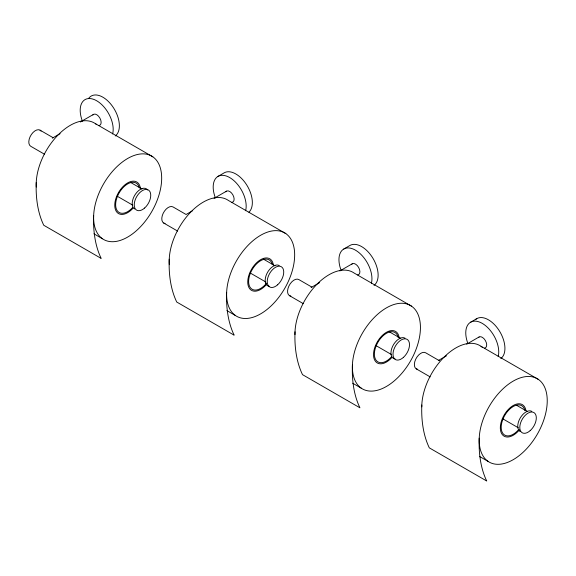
<?xml version="1.0" encoding="UTF-8"?>
<svg xmlns="http://www.w3.org/2000/svg" width="576" height="576" viewBox="0 0 576 576"><rect width="100%" height="100%" fill="white"/><g stroke="black" fill="none" stroke-linecap="round" stroke-linejoin="round"><path stroke-width="0.86" d="M52.322 138.161L60.098 133.675M80.323 121.997L93.542 114.365M218.016 176.4L224.201 172.829A23.328 13.471 60 0 1 246.737 184.99A23.328 13.471 60 0 1 248.947 212.177M192.312 210.902L186.091 214.495L173.023 206.935A9.31 5.371 -60 0 0 163.145 213.379A9.31 5.371 -60 0 0 165.082 223.474M214.085 198.331L226.526 191.146M343.786 249.012L349.97 245.441A23.328 13.471 60 0 1 372.917 258.257A23.328 13.471 60 0 1 374.033 285.365M311.083 287.554L319.637 282.614M339.862 270.943L352.303 263.758M470.592 322.222L476.777 318.65M438.66 360.317L446.443 355.824M466.661 344.153L479.102 336.967M95.429 123.682L152.834 156.823A48.125 27.785 -60 0 1 134.878 232.013A48.125 27.785 -60 0 1 95.234 204.53A48.125 27.785 -60 0 1 152.834 156.823M285.818 233.604A48.125 27.785 -60 0 0 228.226 281.311A48.125 27.785 -60 0 0 267.862 308.794A48.125 27.785 -60 0 0 285.818 233.604L228.413 200.462A48.125 27.785 -60 0 0 189.468 213.437A48.125 27.785 -60 0 0 169.358 264.715M411.595 306.216A48.125 27.785 -60 0 0 353.995 353.923A48.125 27.785 -60 0 0 393.631 381.406A48.125 27.785 -60 0 0 411.595 306.216L354.182 273.074A48.125 27.785 -60 0 0 316.368 284.854A48.125 27.785 -60 0 0 294.984 334.598M480.989 346.284L538.394 379.426A48.125 27.785 -60 0 1 520.438 454.615A48.125 27.785 -60 0 1 480.802 427.133A48.125 27.785 -60 0 1 538.394 379.426M40.039 130.154L53.165 137.729M130.414 182.333L141.998 189.022M263.398 259.106L274.982 265.802M311.926 287.129L298.793 279.547A9.31 5.371 -60 0 0 288.922 285.991A9.31 5.371 -60 0 0 290.851 296.086M389.167 331.726L400.759 338.414M439.502 360.778L425.599 352.757A9.31 5.371 -60 0 0 415.721 359.201A9.31 5.371 -60 0 0 417.65 369.295M516.744 405.374L527.558 411.624M44.633 154.303L30.73 146.275A9.31 5.371 -60 0 1 31.378 134.496A9.31 5.371 -60 0 1 41.083 131.119M117.238 196.222L132.689 205.142M163.714 223.056L177.617 231.077M250.229 273.002L265.68 281.923M289.49 295.668L303.386 303.696M375.998 345.614L391.45 354.535M416.29 368.878L430.193 376.906M502.805 418.824L518.249 427.745M93.931 233.827L102.463 238.752M226.915 310.608L235.454 315.533M352.692 383.22L361.224 388.145M479.491 456.43L488.023 461.354M520.164 431.568A11.664 6.732 -60 0 1 520.164 418.097A11.664 6.732 -60 0 1 531.828 411.365M475.351 319.702A23.328 13.471 60 0 1 498.902 330.17A23.328 13.471 60 0 1 500.839 358.574M467.971 343.699A23.328 13.471 60 0 1 480.103 322.294A23.328 13.471 60 0 1 498.182 356.551M478.397 337.622A6.3 3.636 60 0 1 485.402 340.603A6.3 3.636 60 0 1 484.481 348.163M518.134 430.2A16.985 9.806 -60 0 1 501.955 431.734A16.985 9.806 -60 0 1 509.76 409.097A16.985 9.806 -60 0 1 524.916 410.53M519.494 429.761A18.23 10.526 -60 0 1 501.307 432.972A18.23 10.526 -60 0 1 509.688 408.11A18.23 10.526 -60 0 1 525.931 410.666M479.218 438.142A129.24 74.621 -60 0 0 486.727 481.01L429.322 447.862A129.24 74.621 -60 0 1 421.812 404.993M421.776 406.879A48.125 27.785 -60 0 1 444.47 356.746A48.125 27.785 -60 0 1 482.27 347.27M395.071 358.884A11.664 6.732 -60 0 1 392.652 346.241A11.664 6.732 -60 0 1 405.029 338.155M341.165 270.49A23.328 13.471 60 0 1 353.297 249.084A23.328 13.471 60 0 1 371.383 283.342M351.59 264.413A6.3 3.636 60 0 1 358.596 267.394A6.3 3.636 60 0 1 357.674 274.954M391.334 356.99A16.985 9.806 -60 0 1 375.156 358.524A16.985 9.806 -60 0 1 382.961 335.887A16.985 9.806 -60 0 1 398.117 337.32M391.694 357.71A18.23 10.526 -60 0 1 374.234 359.107A18.23 10.526 -60 0 1 383.249 334.584A18.23 10.526 -60 0 1 399.132 337.457M352.418 364.932A129.24 74.621 -60 0 0 359.921 407.801L302.515 374.652A129.24 74.621 -60 0 1 295.013 331.783M269.294 286.272A11.664 6.732 -60 0 1 266.875 273.622A11.664 6.732 -60 0 1 279.252 265.543M215.395 197.878A23.328 13.471 60 0 1 227.527 176.472A23.328 13.471 60 0 1 245.614 210.73M225.821 191.801A6.3 3.636 60 0 1 232.826 194.782A6.3 3.636 60 0 1 231.905 202.342M266.674 283.068A16.985 9.806 -60 0 1 249.703 286.625A16.985 9.806 -60 0 1 256.788 263.657A16.985 9.806 -60 0 1 272.34 264.708M265.918 285.098A18.23 10.526 -60 0 1 248.465 286.495A18.23 10.526 -60 0 1 257.472 261.965A18.23 10.526 -60 0 1 273.362 264.845M226.649 292.313A129.24 74.621 -60 0 0 234.151 335.182L176.746 302.04A129.24 74.621 -60 0 1 169.243 259.171M134.604 208.966A11.664 6.732 -60 0 1 135.41 194.206A11.664 6.732 -60 0 1 147.578 189.979M88.589 98.482A23.328 13.471 60 0 1 112.486 106.315A23.328 13.471 60 0 1 115.272 135.972M82.404 121.097A23.328 13.471 60 0 1 94.536 99.691A23.328 13.471 60 0 1 112.622 133.949M92.837 115.02A6.3 3.636 60 0 1 99.842 118.001A6.3 3.636 60 0 1 98.921 125.561M132.574 207.598A16.985 9.806 -60 0 1 116.395 209.131A16.985 9.806 -60 0 1 124.2 186.494A16.985 9.806 -60 0 1 139.356 187.927M132.934 208.318A18.23 10.526 -60 0 1 115.474 209.714A18.23 10.526 -60 0 1 124.488 185.184A18.23 10.526 -60 0 1 140.371 188.064M93.658 215.539A129.24 74.621 -60 0 0 101.167 258.408L43.754 225.259A129.24 74.621 -60 0 1 36.252 182.39M36.302 187.034A48.125 27.785 -60 0 1 57.766 135.295A48.125 27.785 -60 0 1 96.71 124.668M530.194 430.625A11.664 6.732 -60 0 0 533.887 412.553A11.664 6.732 -60 0 0 520.085 424.793A11.664 6.732 -60 0 0 530.194 430.625M403.387 357.415A11.664 6.732 -60 0 0 407.088 339.343A11.664 6.732 -60 0 0 393.286 351.583A11.664 6.732 -60 0 0 403.387 357.415M277.618 284.803A11.664 6.732 -60 0 0 281.311 266.731A11.664 6.732 -60 0 0 267.516 278.971A11.664 6.732 -60 0 0 277.618 284.803M144.626 208.022A11.664 6.732 -60 0 0 148.327 189.95A11.664 6.732 -60 0 0 134.525 202.19A11.664 6.732 -60 0 0 144.626 208.022"/></g></svg>
